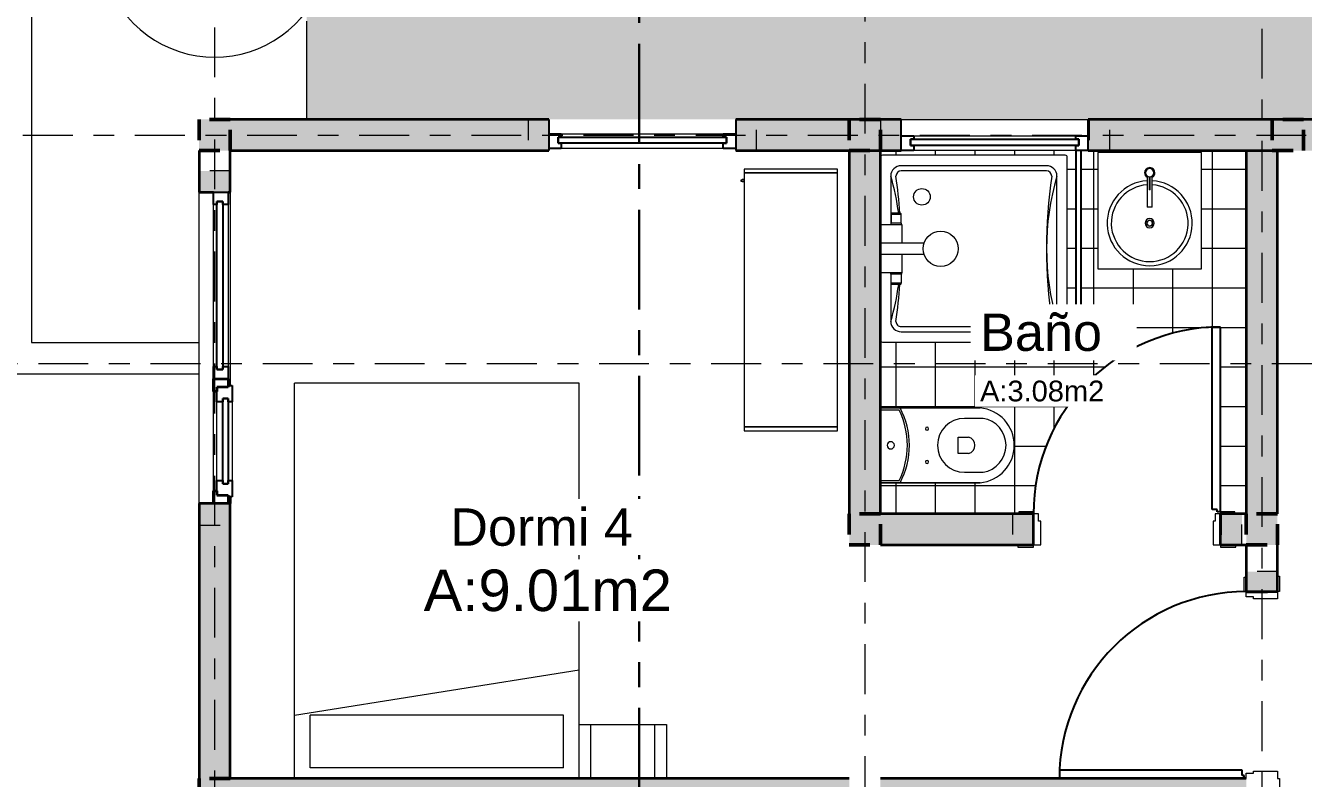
# Model space of a CAD drawing. Header units: millimetres. Extents: x -9559 to 23034, y -7226 to 22400.
# Drawn here: x 200.75 to 206.9, y 43.98 to 47.61 of the extents above; entities that cross this region are included whole.
import ezdxf

# ---------------------------------------------------------------- set-up
doc = ezdxf.new("R2010")
doc.units = ezdxf.units.MM
doc.header["$LTSCALE"] = 0.02
for name, pattern in [('0', [0]), ('ACAD_ISO08W100', [36, 24, -3, 6, -3]), ('ACAD_ISO10W100', [18, 12, -3, 0, -3]), ('DASHED2', [0.375, 0.25, -0.125]), ('Trazo', [0.00635, 0.003175, -0.003175])]:
    doc.linetypes.add(name, pattern=pattern)
for name, color, linetype, lineweight in [('A-DOOR', 8, '0', 18), ('A-DOOR-FRAM', 8, 'Continuous', 18), ('A-GLAZ', 252, 'Continuous', 20), ('A-GLAZ-CURT', 255, 'Continuous', 18), ('A-Mueble AA', 9, 'Continuous', 9), ('A-Mueble cocina 1', 9, 'Trazo', 9), ('A-Mueble cocina 1-lavanderia', 9, 'Continuous', 9), ('A-Mueble cocina 2', 255, 'Continuous', 9), ('A-Mueble cocina 4- Habitaciones', 9, 'Continuous', 9), ('A-ROOF', 8, 'Continuous', 18), ('AQ-MUROS', 7, 'Continuous', 35), ('ES-LOSA SOLIDA', 255, '0', 25), ('G-ANNO-TEXT', 250, 'Continuous', 9), ('G-Linea Corte', 250, 'ACAD_ISO08W100', 30), ('P-SANR-FIXT', 6, 'Continuous', 18), ('S-COLS', 19, 'Continuous', 18), ('S-GRID', 253, 'ACAD_ISO10W100', 5), ('Sombras', 8, 'Continuous', 13)]:
    doc.layers.add(name, color=color, linetype=linetype, lineweight=lineweight)
doc.layers.add('IH-PLANO BASE', color=250, linetype='DASHED2', lineweight=5, transparency=0.55)
doc.styles.add('Arial_3', font='arial.ttf', dxfattribs={"height": 0.18})

# ---------------------------------------------------------------- blocks, each defined once
blk = doc.blocks.new('Cama-Estándar - 1372 x 1905 mm - Doble-V3-Nivel 2')
at = {"layer": 'A-Mueble cocina 4- Habitaciones'}
for p, q in [((-0.4145, 0.9069), (-0.4145, -0.9981)), ((0.9575, 0.9069), (0.9575, -0.9981)), ((-0.3383, 0.8561), (-0.3383, 0.6021)), ((-0.3383, 0.8561), (0.8813, 0.8561)), ((0.8813, 0.8561), (0.8813, 0.6021)), ((0.9575, 0.6021), (-0.4145, 0.3842)), ((-0.3383, 0.6021), (0.8813, 0.6021)), ((-0.4145, -0.9981), (0.9575, -0.9981))]:
    blk.add_line(p, q, dxfattribs=at)
blk = doc.blocks.new('Mesa - de noche _1_ - 420 x 260 mm-V4-Nivel 2')
at = {"layer": 'A-Mueble cocina 4- Habitaciones'}
for p, q in [((-0.21, 0), (-0.21, 0.26)), ((-0.1538, 0.26), (-0.1538, 0)), ((0.1538, 0.26), (0.1538, 0)), ((0.21, 0), (-0.21, 0))]:
    blk.add_line(p, q, dxfattribs=at)
blk = doc.blocks.new('Tinaco Garantía de por Vida - Copy - Cap 750 lt-247268-Nivel 2')
at = {"layer": 'A-Mueble AA'}
for p, q in [((-0.005, 0.25), (0.005, 0.25)), ((-0.005, 0.25), (-0.005, 0.09)), ((0.005, 0.09), (0.005, 0.25)), ((0.005, 0.09), (-0.005, 0.09)), ((-0.25, -0.005), (-0.25, 0.005)), ((-0.09, 0.005), (-0.25, 0.005)), ((-0.09, 0.005), (-0.09, -0.005)), ((0.09, -0.005), (0.09, 0.005)), ((0.25, 0.005), (0.09, 0.005)), ((0.25, 0.005), (0.25, -0.005)), ((0.3229, 0.0419), (0.2629, 0.0419)), ((0.2629, 0.0404), (0.2629, 0.0119)), ((0.2629, 0.0119), (0.2629, -0.0166)), ((0.3229, 0.0119), (0.3229, 0.0404)), ((0.3229, -0.0166), (0.3229, 0.0119)), ((0.5711, 0.03), (0.5478, 0.03)), ((0.5711, 0), (0.5711, 0.0285)), ((-0.25, -0.005), (-0.09, -0.005)), ((0.09, -0.005), (0.25, -0.005)), ((0.2629, -0.0181), (0.3229, -0.0181)), ((0.5478, -0.03), (0.5711, -0.03)), ((0.5711, -0.0285), (0.5711, 0)), ((-0.005, -0.09), (0.005, -0.09)), ((-0.005, -0.09), (-0.005, -0.25)), ((0.005, -0.25), (0.005, -0.09)), ((0.005, -0.25), (-0.005, -0.25))]:
    blk.add_line(p, q, dxfattribs=at)
for radius, start, end in [(0.55, 360, 143.7066), (0.3, 7.77254, 180), (0.285, 8.18888, 180), (0.55, 216.2934, 360), (0.3, 180, 356.80389), (0.285, 180, 356.63268)]:
    blk.add_arc((0, 0), radius, start, end, dxfattribs=at)
blk = doc.blocks.new('Puerta de 1 hoja - 90 x 210 cm-202227-Nivel 2')
at = {"layer": 'A-DOOR', "lineweight": 25}
for p, q in [((0.6769, -0.095), (0.6769, -0.975)), ((0.7019, -0.095), (0.6769, -0.095)), ((0.7019, -0.085), (0.7019, -0.095)), ((0.7169, -0.085), (0.7019, -0.085)), ((0.7169, -0.085), (0.7169, -0.975)), ((0.6769, -0.975), (0.7169, -0.975))]:
    blk.add_line(p, q, dxfattribs=at)
blk.add_arc((0.7169, -0.075), 0.9, 180, 270, dxfattribs=at)
at = {"layer": 'A-DOOR-FRAM'}
for p, q in [((-0.2581, 0.085), (-0.1831, 0.085)), ((-0.2581, 0.075), (-0.2581, 0.085)), ((-0.1831, 0.085), (-0.1831, 0.075)), ((-0.1831, 0.075), (-0.1481, 0.075)), ((-0.1481, 0.075), (-0.1481, -0.04)), ((0.6819, -0.04), (0.6819, 0.075)), ((0.6819, 0.075), (0.7169, 0.075)), ((0.7169, 0.075), (0.7169, 0.085)), ((0.7169, 0.085), (0.7919, 0.085)), ((0.7919, 0.085), (0.7919, 0.075)), ((-0.1581, -0.04), (-0.1581, -0.075)), ((-0.1481, -0.04), (-0.1581, -0.04)), ((0.6919, -0.04), (0.6819, -0.04)), ((0.6919, -0.075), (0.6919, -0.04)), ((-0.2531, -0.085), (-0.2531, -0.075)), ((-0.1831, -0.085), (-0.2531, -0.085)), ((-0.1831, -0.075), (-0.1831, -0.085)), ((-0.1581, -0.075), (-0.1831, -0.075)), ((0.7169, -0.075), (0.6919, -0.075))]:
    blk.add_line(p, q, dxfattribs=at)
blk = doc.blocks.new('Puerta de 1 hoja - 90 x 210 cm-202230-Nivel 2')
at = {"layer": 'A-DOOR', "lineweight": 25}
for p, q in [((0.6769, 0.975), (0.7169, 0.975)), ((0.6769, 0.095), (0.6769, 0.975)), ((0.7169, 0.085), (0.7169, 0.975)), ((0.7019, 0.095), (0.6769, 0.095)), ((0.7019, 0.085), (0.7019, 0.095)), ((0.7169, 0.085), (0.7019, 0.085))]:
    blk.add_line(p, q, dxfattribs=at)
blk.add_arc((0.7169, 0.075), 0.9, 90, 180, dxfattribs=at)
at = {"layer": 'A-DOOR-FRAM'}
for p, q in [((-0.1831, 0.085), (-0.2531, 0.085)), ((-0.2531, 0.085), (-0.2531, 0.075)), ((-0.1831, 0.075), (-0.1831, 0.085)), ((-0.1581, 0.075), (-0.1831, 0.075)), ((-0.1581, 0.04), (-0.1581, 0.075)), ((0.7169, 0.075), (0.6919, 0.075)), ((0.6919, 0.075), (0.6919, 0.04)), ((0.7869, 0.085), (0.7169, 0.085)), ((0.7169, 0.085), (0.7169, 0.075)), ((0.7869, 0.075), (0.7869, 0.085)), ((-0.1481, 0.04), (-0.1581, 0.04)), ((-0.1481, -0.075), (-0.1481, 0.04)), ((0.6919, 0.04), (0.6819, 0.04)), ((0.6819, 0.04), (0.6819, -0.075)), ((-0.2581, -0.075), (-0.2581, -0.085)), ((-0.2581, -0.085), (-0.1831, -0.085)), ((-0.1831, -0.085), (-0.1831, -0.075)), ((-0.1831, -0.075), (-0.1481, -0.075)), ((0.6819, -0.075), (0.7169, -0.075)), ((0.7169, -0.075), (0.7169, -0.085)), ((0.7169, -0.085), (0.7919, -0.085)), ((0.7919, -0.085), (0.7919, -0.075))]:
    blk.add_line(p, q, dxfattribs=at)
blk = doc.blocks.new('WC con cisterna _2_ - 550 x 360 mm-513962-Nivel 2')
at = {"layer": 'A-Mueble cocina 1-lavanderia'}
for p, q in [((-0.18, 0), (-0.18, -0.48)), ((0.18, -0.48), (0.18, 0)), ((-0.18, -0.095), (-0.18, 0)), ((-0.17, 0), (-0.17, -0.0901)), ((0.17, -0.0901), (0.17, 0)), ((0.18, 0), (0.18, -0.095)), ((-0.18, -0.48), (-0.18, -0.095)), ((0.18, -0.095), (0.18, -0.48)), ((-0.13, -0.405), (-0.13, -0.495)), ((-0.04, -0.425), (-0.04, -0.375)), ((-0.04, -0.375), (0.04, -0.375)), ((0.04, -0.375), (0.04, -0.425)), ((0.13, -0.495), (0.13, -0.405))]:
    blk.add_line(p, q, dxfattribs=at)
for centre, radius, start, end in [((0, -0.05), 0.0175, 360, 180), ((0, -0.05), 0.0175, 180, 360), ((0, 0.2425), 0.3825, 241.92751, 298.07249), ((0, 0.2525), 0.3825, 243.6122, 296.3878), ((-0.08, -0.225), 0.0075, 360, 180), ((-0.08, -0.225), 0.0075, 180, 360), ((0.08, -0.225), 0.0075, 360, 180), ((0.08, -0.225), 0.0075, 180, 360), ((0, -0.405), 0.13, 360, 180), ((0, -0.4133), 0.0417, 196.2602, 343.7398), ((0, -0.4643), 0.1807, 184.97911, 355.02089), ((0, -0.4643), 0.1807, 184.97911, 355.02089), ((0, -0.4732), 0.1318, 189.52728, 350.47272)]:
    blk.add_arc(centre, radius, start, end, dxfattribs=at)
blk = doc.blocks.new('- Ventana PVC Fija_Proyectante - 155 cm x 227 cm-615405-Nivel 2')
at = {"layer": 'A-GLAZ', "lineweight": 35}
for p, q in [((-0.75, 0.005), (-0.69, 0.005)), ((-0.75, -0.065), (-0.75, 0.005)), ((-0.69, 0.005), (-0.69, -0.01)), ((-0.21, 0.005), (-0.15, 0.005)), ((-0.21, -0.01), (-0.21, 0.005)), ((-0.15, 0.005), (-0.15, -0.065)), ((-0.71, -0.01), (-0.71, -0.065)), ((-0.69, -0.01), (-0.71, -0.01)), ((-0.19, -0.01), (-0.21, -0.01)), ((-0.19, -0.065), (-0.19, -0.01)), ((-0.71, -0.065), (-0.75, -0.065)), ((-0.15, -0.065), (-0.19, -0.065))]:
    blk.add_line(p, q, dxfattribs=at)
at = {"layer": 'A-GLAZ'}
for p, q in [((-0.69, 0.005), (-0.21, 0.005)), ((-0.09, 0.005), (0.69, 0.005)), ((-0.64, -0.01), (-0.26, -0.01)), ((-0.26, -0.085), (-0.64, -0.085)), ((0.69, -0.065), (-0.09, -0.065))]:
    blk.add_line(p, q, dxfattribs=at)
at = {"layer": 'A-GLAZ', "lineweight": 25}
for p, q in [((-0.15, 0.005), (-0.09, 0.005)), ((-0.15, -0.065), (-0.15, 0.005)), ((-0.09, 0.005), (-0.09, -0.01)), ((0.69, 0.005), (0.75, 0.005)), ((0.69, -0.01), (0.69, 0.005)), ((0.75, 0.005), (0.75, -0.065)), ((-0.71, -0.01), (-0.64, -0.01)), ((-0.71, -0.065), (-0.71, -0.01)), ((-0.655, -0.04), (-0.245, -0.04)), ((-0.655, -0.065), (-0.655, -0.04)), ((-0.655, -0.04), (-0.655, -0.065)), ((-0.64, -0.04), (-0.655, -0.04)), ((-0.64, -0.01), (-0.64, -0.04)), ((-0.26, -0.01), (-0.19, -0.01)), ((-0.26, -0.04), (-0.26, -0.01)), ((-0.245, -0.04), (-0.26, -0.04)), ((-0.245, -0.04), (-0.245, -0.065)), ((-0.245, -0.065), (-0.245, -0.04)), ((-0.19, -0.01), (-0.19, -0.065)), ((-0.105, -0.01), (0.705, -0.01)), ((-0.105, -0.04), (-0.105, -0.01)), ((-0.105, -0.01), (-0.105, -0.04)), ((-0.09, -0.01), (-0.105, -0.01)), ((0.705, -0.04), (-0.105, -0.04)), ((-0.105, -0.04), (-0.09, -0.04)), ((-0.09, -0.04), (-0.09, -0.065)), ((0.705, -0.01), (0.69, -0.01)), ((0.69, -0.04), (0.705, -0.04)), ((0.69, -0.065), (0.69, -0.04)), ((0.705, -0.01), (0.705, -0.04)), ((0.705, -0.04), (0.705, -0.01)), ((-0.718, -0.065), (-0.71, -0.065)), ((-0.718, -0.085), (-0.718, -0.065)), ((-0.64, -0.085), (-0.718, -0.085)), ((-0.245, -0.065), (-0.655, -0.065)), ((-0.655, -0.065), (-0.64, -0.065)), ((-0.64, -0.065), (-0.64, -0.085)), ((-0.26, -0.065), (-0.245, -0.065)), ((-0.26, -0.085), (-0.26, -0.065)), ((-0.182, -0.085), (-0.26, -0.085)), ((-0.19, -0.065), (-0.182, -0.065)), ((-0.182, -0.065), (-0.182, -0.085)), ((-0.09, -0.065), (-0.15, -0.065)), ((0.75, -0.065), (0.69, -0.065))]:
    blk.add_line(p, q, dxfattribs=at)
blk = doc.blocks.new('Lavabo moderno - Estante _2_ - Lavabo moderno - Estante _2_-147512-Nivel 2')
at = {"layer": 'A-Mueble cocina 1-lavanderia'}
for p, q in [((0.2748, 0), (-0.2252, 0)), ((-0.2252, 0), (-0.2252, -0.56)), ((0.2748, -0.56), (0.2748, 0)), ((0.0128, -0.1123), (0.0128, -0.263)), ((0.0218, -0.1161), (0.0218, -0.1793)), ((0.0278, -0.1793), (0.0278, -0.1161)), ((0.0368, -0.263), (0.0368, -0.1123)), ((0.0278, -0.1793), (0.0218, -0.1793)), ((0.0368, -0.263), (0.0128, -0.263)), ((-0.2252, -0.56), (0.2748, -0.56))]:
    blk.add_line(p, q, dxfattribs=at)
blk.add_circle((0.0248, -0.34), 0.0137, dxfattribs=at)
for centre, radius, start, end in [((0.0248, -0.0973), 0.025, 360, 180), ((0.0248, -0.0973), 0.025, 180, 239.83638), ((0.0248, -0.0973), 0.02, 360, 180), ((0.0248, -0.0973), 0.02, 180, 360), ((0.0248, -0.0973), 0.025, 300.16362, 360), ((0.0248, -0.34), 0.205, 93.51373, 86.73049), ((0.0248, -0.34), 0.185, 93.83415, 86.21592), ((0.0248, -0.34), 0.022, 360, 180), ((0.0248, -0.34), 0.022, 180, 360), ((0.0248, -0.34), 0.0137, 0, 180), ((0.0248, -0.34), 0.0137, 180, 0)]:
    blk.add_arc(centre, radius, start, end, dxfattribs=at)
blk = doc.blocks.new('Panel de sistema - Acristalado-631084-Nivel 2')
at = {"layer": 'A-GLAZ-CURT', "lineweight": 25}
for p, q in [((0.4, 0.0495), (-0.4, 0.0495)), ((-0.4, 0.0495), (-0.4, 0.0245)), ((-0.4, 0.0245), (0.4, 0.0245)), ((0.4, 0.0245), (0.4, 0.0495))]:
    blk.add_line(p, q, dxfattribs=at)
blk = doc.blocks.new('Plato de ducha-3D - 900 x 900mm-634413-Nivel 2')
at = {"layer": 'A-Mueble cocina 1-lavanderia'}
for p, q in [((-0.325, 0.965), (-0.325, 0.085)), ((0.565, 0.975), (-0.315, 0.975)), ((0.475, 0.925), (-0.225, 0.925)), ((0.575, 0.085), (0.575, 0.965)), ((-0.275, 0.875), (-0.275, 0.175)), ((-0.25, 0.875), (-0.25, 0.175)), ((0.5, 0.175), (0.5, 0.875)), ((0.525, 0.175), (0.525, 0.875)), ((-0.225, 0.125), (0.009, 0.125)), ((0.2409, 0.125), (0.475, 0.125))]:
    blk.add_line(p, q, dxfattribs=at)
blk.add_circle((-0.125, 0.275), 0.04, dxfattribs=at)
for centre, radius, start, end in [((-0.315, 0.965), 0.01, 90, 180), ((-0.225, 0.875), 0.05, 90, 180), ((0.125, 2.125), 1.25, 253.7398, 286.2602), ((0.475, 0.875), 0.05, 360, 90), ((0.565, 0.965), 0.01, 0, 90), ((-0.225, 0.875), 0.025, 90, 180), ((0.125, 3.3375), 2.4625, 261.82877, 278.17123), ((0.475, 0.875), 0.025, 360, 90), ((-0.225, 0.175), 0.05, 180, 270), ((-0.225, 0.175), 0.025, 180, 270), ((0.125, -2.2875), 2.4625, 93.9988, 98.17123), ((0.125, -1.075), 1.25, 97.90493, 106.2602), ((0.125, -2.2875), 2.4625, 81.82877, 86.0026), ((0.125, -1.075), 1.25, 73.7398, 82.09785), ((0.475, 0.175), 0.05, 270, 0), ((0.475, 0.175), 0.025, 270, 0), ((-0.315, 0.085), 0.01, 180, 270), ((0.565, 0.085), 0.01, 270, 360)]:
    blk.add_arc(centre, radius, start, end, dxfattribs=at)
blk = doc.blocks.new('Ducha - Ducha-634414-Nivel 2')
at = {"layer": 'A-Mueble cocina 1-lavanderia'}
for p, q in [((-0.0275, 0.21), (-0.0275, 0.0009)), ((0.0275, 0.2098), (0.0275, 0)), ((-0.1717, 0.0973), (-0.1717, 0.0558)), ((-0.1654, 0.1008), (-0.1654, 0.0523)), ((-0.1233, 0.1008), (-0.1654, 0.1008)), ((-0.1233, 0.1024), (-0.1233, 0.0507)), ((-0.116, 0.1024), (-0.1233, 0.1024)), ((-0.116, 0.104), (-0.0275, 0.104)), ((-0.116, 0), (-0.116, 0.104)), ((0.0275, 0.104), (0.1159, 0.104)), ((0.1159, 0.104), (0.1159, 0)), ((0.1159, 0.1024), (0.1232, 0.1024)), ((0.1232, 0.1024), (0.1232, 0.0507)), ((0.1232, 0.1008), (0.1654, 0.1008)), ((0.1654, 0.1008), (0.1654, 0.0523)), ((0.1717, 0.0973), (0.1717, 0.0558)), ((-0.1654, 0.0523), (-0.1233, 0.0523)), ((-0.1233, 0.0507), (-0.116, 0.0507)), ((0.1232, 0.0507), (0.1159, 0.0507)), ((0.1654, 0.0523), (0.1232, 0.0523)), ((0.1159, 0), (-0.116, 0))]:
    blk.add_line(p, q, dxfattribs=at)
blk.add_circle((0.0003, 0.2901), 0.0848, dxfattribs=at)
for centre, radius, start, end in [((-0.1642, 0.0913), 0.00961, 97.18412, 141.15111), ((0.1651, 0.093), 0.0078, 33.36311, 88.30166), ((-0.1655, 0.0595), 0.00721, 210.90087, 270.7639), ((0.164, 0.0621), 0.00986, 277.77445, 320.56078)]:
    blk.add_arc(centre, radius, start, end, dxfattribs=at)
blk = doc.blocks.new('Armário com Porta de Correr e 3 Prateleiras - Armário com Portas de Correr e 3 Prateleiras cód 14245PC-226292-Nivel 2')
at = {"layer": 'A-Mueble cocina 4- Habitaciones'}
for p, q in [((-0.612, 0.115), (-0.63, 0.115)), ((-0.63, 0.115), (-0.63, -0.335)), ((0.612, 0.115), (-0.612, 0.115)), ((-0.612, 0.115), (-0.612, -0.335)), ((-0.612, -0.335), (-0.612, 0.115)), ((0.612, -0.335), (0.612, 0.115)), ((0.63, 0.115), (0.612, 0.115)), ((0.612, 0.115), (0.612, -0.335)), ((0.63, -0.335), (0.63, 0.115)), ((-0.63, -0.335), (-0.612, -0.335)), ((-0.612, -0.335), (0.612, -0.335)), ((0.612, -0.335), (0.63, -0.335))]:
    blk.add_line(p, q, dxfattribs=at)
at = {"layer": 'A-Mueble cocina 4- Habitaciones', "flags": 128}
for points in [[(-0.58, -0.3355), (-0.58, -0.3374), (-0.58, -0.3391), (-0.58, -0.3406), (-0.58, -0.3418), (-0.58, -0.3429), (-0.58, -0.3437), (-0.58, -0.3443), (-0.58, -0.3446), (-0.58, -0.3448), (-0.58, -0.3448)], [(-0.58, -0.3448), (-0.58, -0.3447), (-0.58, -0.3443), (-0.58, -0.3438), (-0.58, -0.343), (-0.58, -0.342), (-0.58, -0.3408), (-0.58, -0.3393), (-0.58, -0.3377), (-0.58, -0.3358)], [(-0.57, -0.3448), (-0.57, -0.345), (-0.57, -0.3452), (-0.57, -0.3454), (-0.5701, -0.3456), (-0.5701, -0.3458), (-0.5701, -0.346), (-0.5702, -0.3462), (-0.5703, -0.3464), (-0.5703, -0.3465), (-0.5704, -0.3467), (-0.5705, -0.3469), (-0.5706, -0.3471), (-0.5707, -0.3473), (-0.5708, -0.3474), (-0.5709, -0.3476), (-0.571, -0.3478), (-0.5711, -0.3479), (-0.5712, -0.3481), (-0.5714, -0.3482), (-0.5715, -0.3484), (-0.5717, -0.3485), (-0.5718, -0.3486), (-0.572, -0.3488), (-0.5721, -0.3489), (-0.5723, -0.349), (-0.5725, -0.3491), (-0.5726, -0.3492), (-0.5728, -0.3493), (-0.573, -0.3494), (-0.5732, -0.3494), (-0.5734, -0.3495), (-0.5736, -0.3496), (-0.5738, -0.3496), (-0.574, -0.3497), (-0.5742, -0.3497), (-0.5743, -0.3497), (-0.5745, -0.3498), (-0.5747, -0.3498), (-0.5749, -0.3498), (-0.5751, -0.3498), (-0.5753, -0.3498), (-0.5755, -0.3498), (-0.5757, -0.3497), (-0.5759, -0.3497), (-0.5761, -0.3497), (-0.5763, -0.3496), (-0.5765, -0.3495), (-0.5767, -0.3495), (-0.5769, -0.3494), (-0.5771, -0.3493), (-0.5773, -0.3492), (-0.5774, -0.3491), (-0.5776, -0.349), (-0.5778, -0.3489), (-0.5779, -0.3488), (-0.5781, -0.3487), (-0.5783, -0.3486), (-0.5784, -0.3484), (-0.5785, -0.3483), (-0.5787, -0.3482), (-0.5788, -0.348), (-0.5789, -0.3479), (-0.5791, -0.3477), (-0.5792, -0.3475), (-0.5793, -0.3474), (-0.5794, -0.3472), (-0.5795, -0.347), (-0.5796, -0.3468), (-0.5796, -0.3466), (-0.5797, -0.3465), (-0.5798, -0.3463), (-0.5798, -0.3461), (-0.5799, -0.3459), (-0.5799, -0.3457), (-0.5799, -0.3455), (-0.58, -0.3453), (-0.58, -0.3451), (-0.58, -0.3449), (-0.58, -0.3448)], [(-0.57, -0.3355), (-0.57, -0.3374), (-0.57, -0.3391), (-0.57, -0.3406), (-0.57, -0.3418), (-0.57, -0.3429), (-0.57, -0.3437), (-0.57, -0.3443), (-0.57, -0.3446), (-0.57, -0.3448), (-0.57, -0.3448)], [(-0.57, -0.3448), (-0.57, -0.3447), (-0.57, -0.3443), (-0.57, -0.3438), (-0.57, -0.343), (-0.57, -0.342), (-0.57, -0.3408), (-0.57, -0.3393), (-0.57, -0.3377), (-0.57, -0.3358)]]:
    blk.add_lwpolyline(points, dxfattribs=at)
blk = doc.blocks.new('Hormigón-Cuadrado-Pilar - Columna 15x15-644438-Nivel 2')
at = {"layer": 'IH-PLANO BASE'}
blk.add_hatch(color=256, dxfattribs=at).paths.add_polyline_path([(0.075, -0.075), (0.075, 0.075), (-0.075, 0.075), (-0.075, -0.075)])
at = {"layer": 'IH-PLANO BASE', "lineweight": 50}
for p, q in [((0.075, 0.075), (-0.075, 0.075)), ((-0.075, 0.075), (-0.075, -0.075)), ((0.075, -0.075), (0.075, 0.075)), ((-0.075, -0.075), (0.075, -0.075))]:
    blk.add_line(p, q, dxfattribs=at)
blk = doc.blocks.new('- Ventana PVC Fija - venta 1-628681-Nivel 2')
at = {"layer": 'A-GLAZ', "lineweight": 25}
for p, q in [((-0.45, 0.005), (-0.39, 0.005)), ((-0.39, 0.005), (-0.39, -0.01)), ((0.39, 0.005), (0.45, 0.005)), ((0.39, -0.01), (0.39, 0.005)), ((-0.405, -0.01), (0.405, -0.01)), ((-0.405, -0.04), (-0.405, -0.01)), ((-0.405, -0.01), (-0.405, -0.04)), ((-0.39, -0.01), (-0.405, -0.01)), ((0.405, -0.04), (-0.405, -0.04)), ((-0.405, -0.04), (-0.39, -0.04)), ((-0.39, -0.04), (-0.39, -0.065)), ((0.405, -0.01), (0.39, -0.01)), ((0.39, -0.04), (0.405, -0.04)), ((0.39, -0.065), (0.39, -0.04)), ((0.405, -0.01), (0.405, -0.04)), ((0.405, -0.04), (0.405, -0.01)), ((-0.39, -0.065), (-0.45, -0.065)), ((0.45, -0.065), (0.39, -0.065))]:
    blk.add_line(p, q, dxfattribs=at)
at = {"layer": 'A-GLAZ'}
for p, q in [((-0.39, 0.005), (0.39, 0.005)), ((0.39, -0.065), (-0.39, -0.065))]:
    blk.add_line(p, q, dxfattribs=at)
blk = doc.blocks.new('Jamba')
at = {"layer": 'IH-PLANO BASE', "transparency": 33554687}
h = blk.add_hatch(color=256, dxfattribs=at)
h.dxf.hatch_style = 1
h.paths.add_polyline_path([(-0.0508, -0.075), (0.0492, -0.075), (0.0492, 0.075), (-0.0508, 0.075)])
at = {"layer": 'IH-PLANO BASE'}
blk.add_lwpolyline([(0.0492, 0.075), (-0.0508, 0.075), (-0.0508, -0.075), (0.0492, -0.075)], close=True, dxfattribs=at)

msp = doc.modelspace()

# ---------------------------------------------------------------- hatches: boundary and pattern name
at = {"layer": 'A-Mueble cocina 2', "transparency": 33554559}
h = msp.add_hatch(dxfattribs=at)
h.set_pattern_fill('NET', color=256, scale=0.06, angle=180)
h.set_pattern_definition([(180, (174.45753, 28.43675), (-2e-17, -0.1905), []), (270, (174.45753, 28.43675), (0.1905, -3e-17), [])])
h.paths.add_polyline_path([(206.624, 47.0052), (205.9667, 47.0054), (205.9667, 47.0052), (205.8667, 47.0052), (205.8627, 47.0055), (205.8285, 47.0055), (205.8285, 46.2052), (205.8035, 46.2052), (205.8035, 47.0052), (205.8035, 47.0055), (205.8027, 47.0055), (205.0227, 47.0055), (204.9627, 47.0055), (204.9627, 47.0052), (204.8621, 47.0052), (204.8621, 46.9724, -0.414214), (204.8721, 46.9824), (205.7521, 46.9824, -0.414214), (205.7621, 46.9724), (205.7621, 46.0924, -0.414214), (205.7521, 46.0824), (204.8721, 46.0824, -0.414214), (204.8621, 46.0924), (204.8621, 45.7652), (205.3421, 45.7652, -0.916667), (205.3421, 45.4052), (204.8621, 45.4052), (204.8621, 45.2552), (205.529, 45.2552), (205.529, 45.2652), (205.5991, 45.2652, -0.398029), (206.459, 46.1543), (206.459, 46.1552), (206.499, 46.1552), (206.499, 45.2652), (206.569, 45.2652), (206.569, 45.2552), (206.624, 45.2552)])
h.paths.add_polyline_path([(206.409, 46.4355), (205.909, 46.4355), (205.909, 46.9955), (206.409, 46.9955)], flags=16)
h.paths.add_polyline_path([(206.147, 46.8601), (206.147, 46.8762, -0.274107), (206.134, 46.8982, -1), (206.184, 46.8982, -0.274107), (206.171, 46.8762), (206.171, 46.8601, -34.137373)], flags=0)
h.paths.add_polyline_path([(206.162, 46.8784), (206.162, 46.8161), (206.156, 46.8161), (206.156, 46.8784, -0.37077), (206.139, 46.8982, -1), (206.179, 46.8982, -0.37077)], flags=0)
h.paths.add_polyline_path([(206.181, 46.6555, -1), (206.137, 46.6555, -1)], flags=0)
h.paths.add_polyline_path([(206.1728, 46.6555, -1), (206.1453, 46.6555, -1)], flags=0)
at = {"layer": 'ES-LOSA SOLIDA', "true_color": 0x000000, "transparency": 33554521}
h = msp.add_hatch(color=18, dxfattribs=at)
h.dxf.hatch_style = 1
h.paths.add_polyline_path([(203.1657, 47.1552), (202.099, 47.1552), (201.7316, 47.1552), (201.7316, 47.0052), (203.1657, 47.0052)])
h.paths.add_polyline_path([(204.7121, 47.1552), (204.2657, 47.1552), (204.2657, 47.0052), (204.7121, 47.0052)])
h.paths.add_polyline_path([(204.8621, 47.0052), (204.7121, 47.0052), (204.7121, 45.2552), (204.8621, 45.2552), (204.8621, 46.6483)])
h.paths.add_polyline_path([(206.7493, 47.1552), (205.9667, 47.1552), (205.9667, 47.0054), (206.7493, 47.0052)])
h.paths.add_polyline_path([(206.774, 47.0052), (206.7493, 47.0052), (206.624, 47.0052), (206.624, 45.2552), (206.774, 45.2552)])
h = msp.add_hatch(color=18, dxfattribs=at)
h.dxf.hatch_style = 1
h.paths.add_polyline_path([(211.099, 47.0052), (210.949, 47.0052), (210.949, 46.4302), (209.774, 46.4302), (209.774, 45.49), (209.749, 45.49), (209.749, 43.1802), (209.899, 43.1802), (209.899, 45.49), (209.874, 45.49), (209.874, 46.3302), (210.949, 46.3302), (210.949, 42.4302), (211.099, 42.4302)])
h.paths.add_polyline_path([(210.949, 47.1552), (210.5027, 47.1552), (210.5027, 47.0052), (210.949, 47.0052)])
h.paths.add_polyline_path([(209.3904, 47.1552), (208.9365, 47.1552), (208.9365, 47.0052), (209.3904, 47.0052)])
h.paths.add_polyline_path([(208.7865, 47.1552), (208.3164, 47.1552), (208.3164, 47.0052), (208.7865, 47.0052)])
h.paths.add_polyline_path([(207.1311, 47.1552), (206.8993, 47.1552), (206.8993, 47.0052), (207.1311, 47.0052)])
h.paths.add_polyline_path([(205.4982, 45.2552), (204.8621, 45.2552), (204.8621, 45.1052), (205.4982, 45.1052)])
h = msp.add_hatch(color=18, dxfattribs=at)
h.dxf.hatch_style = 1
h.paths.add_polyline_path([(201.7316, 45.2009), (201.5816, 45.2009), (201.5816, 43.9802), (201.7316, 43.9802)])
h.paths.add_polyline_path([(201.7316, 43.8302), (201.5816, 43.8302), (201.5816, 43.4302), (201.7333, 43.4302)])
h = msp.add_hatch(color=18, dxfattribs=at)
h.dxf.hatch_style = 1
h.paths.add_polyline_path([(204.7121, 43.9802), (201.7316, 43.9802), (201.7316, 43.8302), (204.7121, 43.8302)])
h.paths.add_polyline_path([(204.8621, 43.8302), (204.7121, 43.8302), (204.7121, 42.4302), (204.8621, 42.4302)])
h.paths.add_polyline_path([(204.8621, 42.2802), (204.7121, 42.2802), (204.7121, 40.9802), (204.8621, 40.9802)])
h.paths.add_polyline_path([(204.7121, 40.9802), (203.3997, 40.9802), (203.3997, 40.9802), (203.3997, 40.8302), (204.7121, 40.8302)])
h.paths.add_polyline_path([(201.7316, 40.8302), (201.5816, 40.8302), (201.5816, 40.2302), (201.7316, 40.2302)])
h.paths.add_polyline_path([(202.1971, 40.9802), (201.7316, 40.9802), (201.7316, 40.8302), (202.1971, 40.8302)])
h = msp.add_hatch(color=18, dxfattribs=at)
h.dxf.hatch_style = 1
h.paths.add_polyline_path([(206.774, 43.8302), (206.624, 43.8302), (206.624, 42.4302), (206.774, 42.4302)])
h.paths.add_polyline_path([(206.624, 43.9802), (204.8621, 43.9802), (204.8621, 43.8302), (204.8861, 43.8302), (206.624, 43.8302)])
h.paths.add_polyline_path([(206.774, 42.2802), (206.624, 42.2802), (206.624, 40.9802), (206.774, 40.9802)])
at = {"layer": 'G-ANNO-TEXT', "transparency": 33554521}
h = msp.add_hatch(dxfattribs=at)
h.set_pattern_fill('SPANISH2', color=256, scale=0.2, angle=180, pattern_type=2)
h.set_pattern_definition([(180, (165.7446, 28.36175), (-0.4, -0.2), [0.05, -0.35]), (180, (165.7446, 28.33675), (-0.4, -0.2), [0.05, -0.15]), (180, (165.5446, 28.31175), (-0.4, -0.2), [0.05, -0.35]), (180, (165.8446, 28.43675), (-0.4, -0.2), [0.025, -0.2, 0.025, -0.15]), (225, (165.8196, 28.38675), (-2e-17, -0.2), [0.0353553, -0.5303301]), (225, (165.8446, 28.31175), (-2e-17, -0.2), [0.02526, -0.5404254]), (225, (165.8446, 28.28675), (-2e-17, -0.2), [0.0303, -0.5353854]), (315, (165.5946, 28.28675), (-5e-17, -0.2), [0.0303, -0.5353854]), (315, (165.5946, 28.31175), (-5e-17, -0.2), [0.02526, -0.5404254]), (315, (165.6196, 28.38675), (-5e-17, -0.2), [0.0353553, -0.5303301]), (206.56505, (165.7946, 28.38675), (1e-11, -0.2), [0.0559017, -0.3913119]), (206.56505, (165.7946, 28.36175), (1e-11, -0.2), [0.0559017, -0.3913119]), (206.56505, (165.8946, 28.33675), (1e-11, -0.2), [0.0559017, -0.3913119]), (206.56505, (165.8946, 28.31175), (1e-11, -0.2), [0.0559017, -0.3913119]), (243.43495, (165.8446, 28.43675), (-1e-11, -0.2), [0.0559017, -0.8385255]), (243.43495, (165.8196, 28.43675), (-1e-11, -0.2), [0.0559017, -0.8385255]), (296.56505, (165.6196, 28.43675), (1e-11, -0.2), [0.0559017, -0.8385255]), (296.56505, (165.5946, 28.43675), (1e-11, -0.2), [0.0559017, -0.8385255]), (333.43495, (165.6446, 28.38675), (-1e-11, -0.2), [0.0559017, -0.3913119]), (333.43495, (165.6446, 28.36175), (-1e-11, -0.2), [0.0559017, -0.3913119]), (333.43495, (165.5446, 28.33675), (-1e-11, -0.2), [0.0559017, -0.3913119]), (333.43495, (165.5446, 28.31175), (-1e-11, -0.2), [0.0559017, -0.3913119]), (262.874984, (165.844596, 28.436748), (-9e-14, -0.2), [0.2015564, -3.0233467]), (277.125016, (165.594596, 28.436748), (9e-14, -0.2), [0.2015564, -3.0233467])])
h.paths.add_polyline_path([(207.9418, 47.1552), (211.499, 47.1552), (211.499, 53.0802), (202.099, 53.0802), (202.099, 47.1552), (205.9846, 47.1552)])

# ---------------------------------------------------------------- linework, layer by layer
for p, q in [((203.2657, 47.1552), (203.2657, 47.0052)), ((204.1657, 47.1552), (204.1657, 47.0052)), ((204.9627, 47.0052), (204.9627, 47.1552)), ((205.8627, 47.0052), (205.8627, 47.1552))]:
    msp.add_line(p, q)
at = {"layer": 'A-GLAZ'}
for p, q in [((204.9627, 47.1552), (205.8627, 47.1552)), ((201.5816, 45.3052), (201.5816, 46.8052)), ((201.7316, 46.8052), (201.7316, 45.8732))]:
    msp.add_line(p, q, dxfattribs=at)
at = {"layer": 'A-ROOF'}
for p, q in [((202.099, 47.6292), (202.099, 47.1552)), ((202.099, 47.1552), (203.2657, 47.1552)), ((204.1657, 47.1552), (204.7121, 47.1552)), ((204.8621, 47.1552), (204.9627, 47.1552))]:
    msp.add_line(p, q, dxfattribs=at)
at = {"layer": 'AQ-MUROS', "lineweight": 15}
for p, q in [((200.774, 52.4302), (200.774, 46.0802)), ((200.774, 46.0802), (201.5816, 46.0802)), ((200.624, 45.9302), (201.5816, 45.9302))]:
    msp.add_line(p, q, dxfattribs=at)
at = {"layer": 'AQ-MUROS'}
for p, q in [((203.2657, 47.1552), (201.7316, 47.1552)), ((204.9627, 47.1552), (204.1657, 47.1552)), ((207.3402, 47.1552), (205.8627, 47.1552)), ((201.5816, 47.0052), (201.5816, 46.8052)), ((201.7316, 47.0052), (203.2657, 47.0052)), ((201.7316, 46.8052), (201.7316, 47.0052)), ((204.1657, 47.0052), (204.9627, 47.0052)), ((204.7121, 47.0052), (204.7121, 45.2552)), ((204.8621, 46.6483), (204.8621, 47.0052)), ((205.8627, 47.0055), (206.7493, 47.0052)), ((206.624, 47.0052), (206.624, 45.2552)), ((206.774, 45.2552), (206.774, 47.0052)), ((201.5816, 46.8052), (201.6516, 46.8052)), ((201.7216, 46.8052), (201.7316, 46.8052)), ((204.8621, 45.2552), (204.8621, 46.6483)), ((201.5816, 45.3052), (201.5816, 43.9802)), ((201.6516, 45.3052), (201.5816, 45.3052)), ((201.7316, 45.3052), (201.7216, 45.3052)), ((201.7316, 45.3372), (201.7316, 45.3052)), ((201.7316, 43.9802), (201.7316, 45.3052)), ((205.599, 45.2552), (204.8621, 45.2552)), ((205.599, 45.1052), (205.599, 45.2552)), ((206.624, 45.2552), (206.499, 45.2552)), ((206.499, 45.2552), (206.499, 45.1052)), ((204.8621, 45.1052), (205.599, 45.1052)), ((206.499, 45.1052), (206.624, 45.1052)), ((206.624, 45.1052), (206.624, 44.8802)), ((206.774, 44.8802), (206.774, 45.1052)), ((206.624, 44.8802), (206.774, 44.8802)), ((204.7121, 43.9802), (201.7316, 43.9802)), ((206.624, 43.9802), (204.8621, 43.9802))]:
    msp.add_line(p, q, dxfattribs=at)
at = {"layer": 'G-Linea Corte'}
msp.add_line((203.7011, 53.9203), (203.7011, 41.756), dxfattribs=at)
at = {"layer": 'S-GRID'}
for p, q in [((204.7871, 55.9668), (204.7871, 33.4755)), ((201.6566, 33.3188), (201.6566, 55.7168)), ((206.699, 55.6918), (206.699, 33.2938)), ((198.5729, 47.0802), (213.1331, 47.0802)), ((198.6477, 45.9802), (213.1331, 45.9802))]:
    msp.add_line(p, q, dxfattribs=at)

# ---------------------------------------------------------------- block references
at = {"layer": 'A-DOOR'}
msp.add_blockref('Puerta de 1 hoja - 90 x 210 cm-202230-Nivel 2', (205.7822, 45.1802), dxfattribs=at)
at = {"layer": 'A-DOOR', "rotation": 269.9999999999999}
msp.add_blockref('Puerta de 1 hoja - 90 x 210 cm-202227-Nivel 2', (206.699, 44.6971), dxfattribs=at)
at = {"layer": 'A-GLAZ'}
for p in [(203.7157, 47.0802), (205.4127, 47.0705)]:
    msp.add_blockref('- Ventana PVC Fija - venta 1-628681-Nivel 2', p, dxfattribs=at)
at = {"layer": 'A-GLAZ', "rotation": 89.99999999999991}
msp.add_blockref('- Ventana PVC Fija_Proyectante - 155 cm x 227 cm-615405-Nivel 2', (201.6566, 46.0552), dxfattribs=at)
at = {"layer": 'A-Mueble cocina 1'}
for name, p, rotation in [('Armário com Porta de Correr e 3 Prateleiras - Armário com Portas de Correr e 3 Prateleiras cód 14245PC-226292-Nivel 2', (204.5409, 46.2855), 269.9999999999995), ('Cama-Estándar - 1372 x 1905 mm - Doble-V3-Nivel 2', (202.9977, 44.8871), 180), ('Mesa - de noche _1_ - 420 x 260 mm-V4-Nivel 2', (203.6222, 44.2402), 180)]:
    msp.add_blockref(name, p, dxfattribs=dict(at, rotation=rotation))
at = {"layer": 'A-Mueble cocina 2'}
for name, p, rotation in [('Plato de ducha-3D - 900 x 900mm-634413-Nivel 2', (204.7871, 46.6574), 269.9999999999999), ('Panel de sistema - Acristalado-631084-Nivel 2', (205.779, 46.6052), 269.9999999999999), ('Ducha - Ducha-634414-Nivel 2', (204.8621, 46.5324), 269.9999999999999), ('WC con cisterna _2_ - 550 x 360 mm-513962-Nivel 2', (204.8621, 45.5852), 89.9999999999999)]:
    msp.add_blockref(name, p, dxfattribs=dict(at, rotation=rotation))
msp.add_blockref('Lavabo moderno - Estante _2_ - Lavabo moderno - Estante _2_-147512-Nivel 2', (206.1342, 46.9955), dxfattribs=at)
at = {"layer": 'P-SANR-FIXT', "rotation": 180}
msp.add_blockref('Tinaco Garantía de por Vida - Copy - Cap 750 lt-247268-Nivel 2', (201.6566, 48.0052), dxfattribs=at)
at = {"layer": 'S-COLS'}
for p in [(201.6566, 47.0802), (204.7871, 47.0802), (206.8243, 47.0802), (204.7871, 45.1802), (206.699, 45.1802), (201.6566, 43.9052)]:
    msp.add_blockref('Hormigón-Cuadrado-Pilar - Columna 15x15-644438-Nivel 2', p, dxfattribs=at)
at = {"layer": 'Sombras'}
for p in [(203.2165, 47.0802), (204.2165, 47.0802), (204.9135, 47.0802), (205.9175, 47.0802), (205.549, 45.1798), (206.554, 45.1785)]:
    msp.add_blockref('Jamba', p, dxfattribs=at)
at = {"layer": 'Sombras', "rotation": 90}
for p in [(201.6583, 46.8579), (201.6583, 45.2517), (206.7007, 44.9273)]:
    msp.add_blockref('Jamba', p, dxfattribs=at)

# ---------------------------------------------------------------- next in the draw order: texts
at = {"layer": 'G-ANNO-TEXT', "attachment_point": 1, "style": 'Arial_3', "bg_fill": 3, "box_fill_scale": 1.25, "bg_fill_color": 256, "bg_fill_true_color": 13158600, "bg_fill_transparency": 0}
for s, insert, char_height, width in [('Baño', (205.3421, 46.2202), 0.18, 0.709493), ('A:3.08m2', (205.3421, 45.8969), 0.1, 0.578318), ('Dormi 4', (202.7908, 45.2813), 0.18, 1.070253)]:
    msp.add_mtext(s, dxfattribs=dict(at, insert=insert, char_height=char_height, width=width))

# ---------------------------------------------------------------- next in the draw order: texts
at = {"layer": 'G-ANNO-TEXT', "insert": (202.6628, 44.9867), "char_height": 0.2, "width": 1.218565, "attachment_point": 1, "style": 'Arial_3', "bg_fill": 3, "box_fill_scale": 1.25, "bg_fill_color": 256, "bg_fill_true_color": 13158600, "bg_fill_transparency": 0}
msp.add_mtext('A:9.01m2', dxfattribs=at)

doc.saveas('drawing.dxf')
